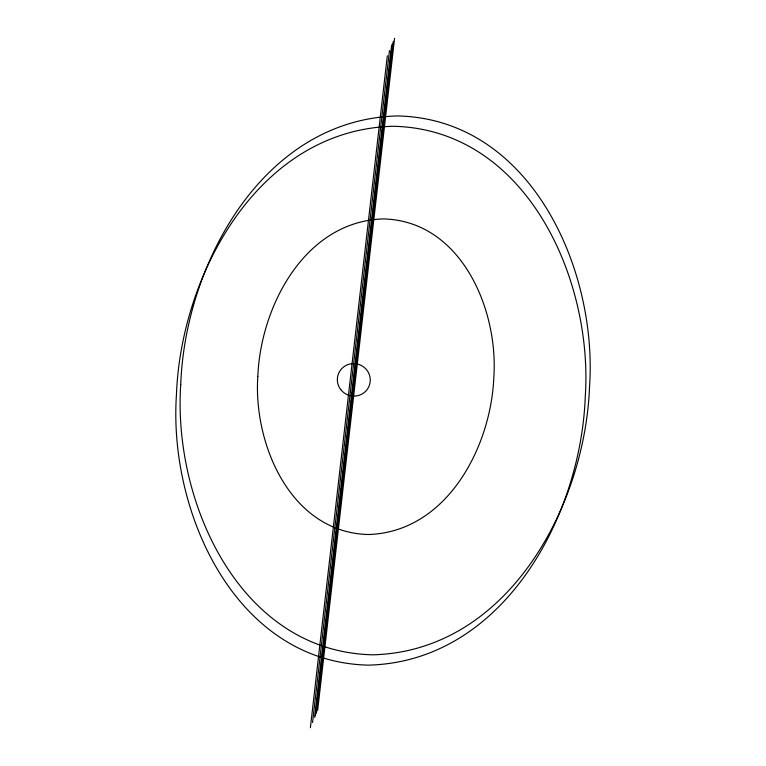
<?xml version="1.0" encoding="UTF-8"?>
<svg xmlns="http://www.w3.org/2000/svg" width="766" height="766" viewBox="0 0 766 766"><rect width="100%" height="100%" fill="white"/><g stroke="black" fill="none" stroke-linecap="round" stroke-linejoin="round"><path stroke-width="1.15" d="M310.393 727.7L387.309 55.765M312.547 722.539L389.454 50.604M314.692 717.378L391.598 45.443M315.343 715.817L392.249 43.882M316.406 713.251L393.322 41.316M317.66 710.235L394.576 38.3M176.439 394.806C168.463 511.631 235.028 662.13 368.465 665.137C502.975 661.68 580.896 517.06 585.262 396.587C593.238 279.772 526.673 129.262 393.236 126.266C258.726 129.713 180.805 274.333 176.439 394.806M180.738 384.484C172.762 501.299 239.327 651.809 372.764 654.815C507.274 651.359 585.195 506.738 589.561 386.265C597.537 269.44 530.972 118.941 397.535 115.934C263.025 119.391 185.104 264.011 180.738 384.484M257.826 376.403C253.211 444.079 290.62 532.638 368.427 534.515C446.865 532.054 491.121 446.99 493.84 377.016C498.455 309.349 461.055 220.79 383.249 218.913C304.801 221.364 260.545 306.438 257.826 376.403M340.755 389.597A16.498 16.21 22.6 0 0 369.011 386.236A16.498 16.21 22.6 0 0 351.623 363.716A16.498 16.21 22.6 0 0 340.755 389.597"/></g></svg>
